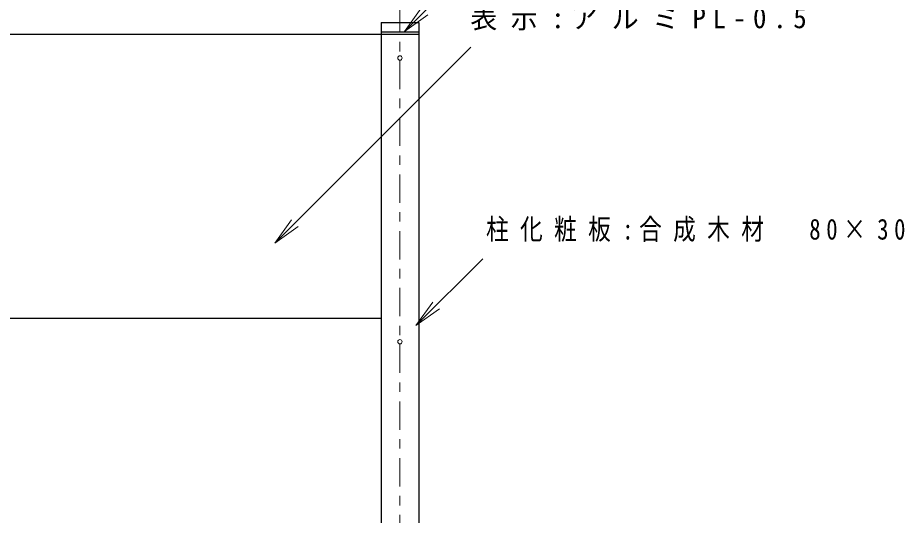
# Model space of a CAD drawing. Units: millimetres on the paper, scale 1:20. Extents: x -365 to 12, y -38 to 257.
# Drawn here: x -275.8 to -182.1, y 115.5 to 168.1 of the extents above; entities that cross this region are included whole.
import ezdxf

# ---------------------------------------------------------------- set-up
doc = ezdxf.new("R2010")
doc.units = ezdxf.units.MM
doc.linetypes.add('USER2', pattern=[6, 3, -1, 1, -1])
doc.layers.add('LY_1', color=7, linetype='Continuous', lineweight=13)
doc.styles.add('ＭＳ ゴシック', font='')
doc.styles.get('ＭＳ ゴシック').set_extended_font_data('MS Gothic')

# ---------------------------------------------------------------- blocks, each defined once
blk = doc.blocks.new('open_arrow')
at = {"color": 0, "linetype": 'Continuous', "lineweight": -2}
blk.add_lwpolyline([(7.5, 1.25), (0, 0), (7.5, -1.25)], dxfattribs=at)

msp = doc.modelspace()

# ---------------------------------------------------------------- linework, layer by layer
at = {"layer": 'LY_1'}
for p, q in [((-234.908, 166.648), (-227.837, 173.719)), ((-248.615, 144.252), (-227.896, 164.971)), ((-233.693, 135.547), (-226.622, 142.618))]:
    msp.add_line(p, q, dxfattribs=at)
at = {"layer": 'LY_1', "linetype": 'USER2'}
msp.add_line((-235.392, 169.544), (-235.392, 69.003), dxfattribs=at)
at = {"layer": 'LY_1', "lineweight": 25}
for p, q in [((-237.392, 167.598), (-233.392, 167.598)), ((-237.392, 167.598), (-237.392, 101.348)), ((-233.392, 167.598), (-233.392, 101.348)), ((-287.392, 166.348), (-237.392, 166.348)), ((-237.392, 166.598), (-233.392, 166.598)), ((-237.392, 166.348), (-233.392, 166.348)), ((-287.392, 136.348), (-237.392, 136.348))]:
    msp.add_line(p, q, dxfattribs=at)
at = {"layer": 'LY_1'}
for centre in [(-235.392, 163.848), (-235.392, 133.848)]:
    msp.add_circle(centre, 0.237, dxfattribs=at)

# ---------------------------------------------------------------- block references
at = {"layer": 'LY_1', "xscale": 0.4, "yscale": 0.4, "rotation": 45}
for p in [(-234.908, 166.648), (-248.615, 144.252), (-233.693, 135.547)]:
    msp.add_blockref('open_arrow', p, dxfattribs=at)

# ---------------------------------------------------------------- texts
at = {"layer": 'LY_1', "char_height": 2.199, "attachment_point": 4, "style": 'ＭＳ ゴシック'}
for s, insert in [('\\T1.5;\\W0.95;表示:アルミPL-0.5', (-227.95, 167.971)), ('\\T1.5;\\W0.8;柱化粧板:合成木材\u300080×30', (-226.285, 145.618))]:
    msp.add_mtext(s, dxfattribs=dict(at, insert=insert))

doc.saveas('drawing.dxf')
